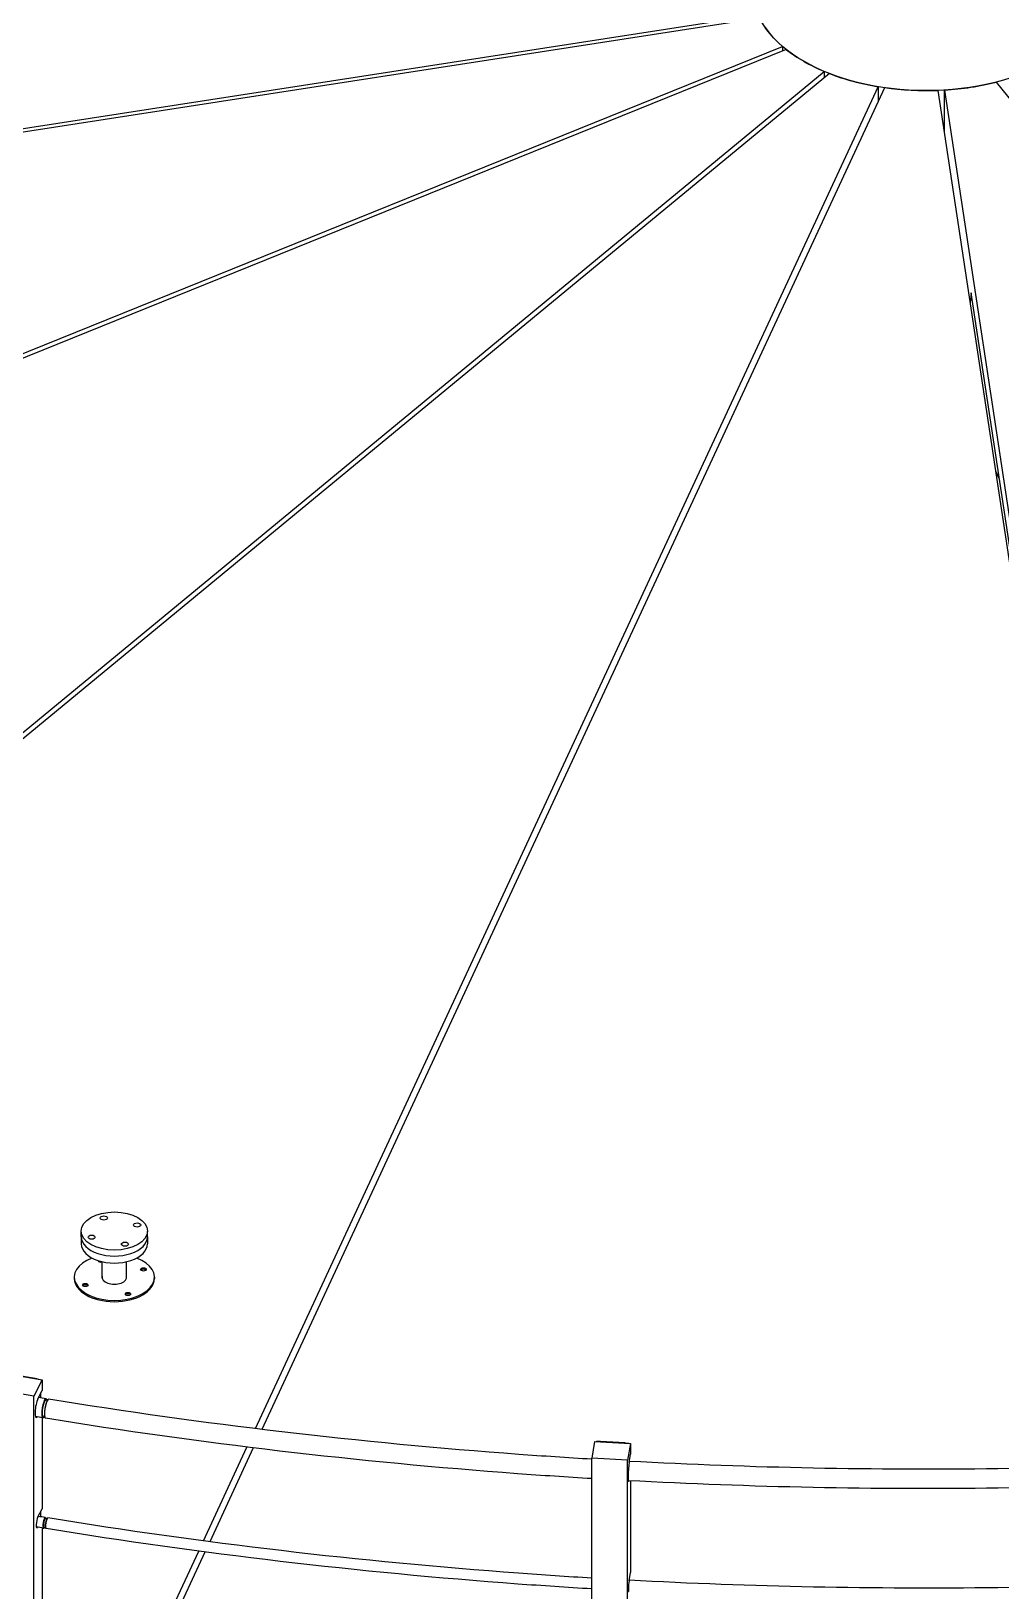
# Model space of a CAD drawing. Header units: millimetres. Extents: x 0 to 89100, y 0 to 63000.
# Drawn here: x 78473 to 80287, y 47537 to 50454 of the extents above; entities that cross this region are included whole.
import ezdxf

# ---------------------------------------------------------------- set-up
doc = ezdxf.new("R2010")
doc.units = ezdxf.units.MM
doc.header["$LTSCALE"] = 150
doc.layers.add('Visible', color=7, linetype='Continuous', lineweight=25)
doc.layers.add('Visible Narrow', color=7, linetype='Continuous', lineweight=18)

msp = doc.modelspace()

# ---------------------------------------------------------------- linework, layer by layer
at = {"layer": 'Visible'}
for p, q in [((74738.73, 49696.53), (79832.68, 50484.57)), ((79835.79, 50477.88), (74744.2, 49690.21)), ((77291.08, 49379.27), (79878.33, 50425.2)), ((79885.21, 50419.53), (77299.7, 49374.3)), ((79878.33, 50425.2), (79878.33, 50416.75)), ((78146, 48885.69), (79956.39, 50378.43)), ((79966.22, 50374.46), (78154.61, 48880.71)), ((78892.57, 47839.93), (80057.45, 50349.9)), ((79956.39, 50378.43), (79956.39, 50366.35)), ((80057.45, 50349.9), (80057.45, 50323.13)), ((81757.25, 48527.82), (80278.51, 50358.69)), ((80069.04, 50348.1), (78904.33, 47838.5)), ((80558.92, 47772.06), (80169.32, 50343.04)), ((80181.28, 50343.64), (80570.89, 47772.54)), ((80181.28, 50264.15), (80181.28, 50343.64)), ((80231.3, 49964.53), (80229.5, 49945.93)), ((80563.51, 47772.25), (80231.3, 49964.53)), ((80284.13, 49615.93), (80277.27, 49630.72)), ((78566.59, 48198.49), (78566.59, 48209.51)), ((78566.59, 48198.49), (78566.59, 48185.33)), ((78690.34, 48198.49), (78690.34, 48209.51)), ((78690.34, 48198.49), (78690.34, 48185.33)), ((78605.86, 48121.17), (78605.86, 48152.07)), ((78651.08, 48121.17), (78651.08, 48152.07)), ((78553.47, 48123.17), (78553.47, 48120.72)), ((78703.47, 48123.17), (78703.47, 48120.72)), ((78428.33, 47942.17), (78493.13, 47931.27)), ((78484.1, 47933.2), (78439.46, 47940.71)), ((78493.13, 47931.27), (78477.82, 47900.92)), ((78484.1, 47933.2), (78490.58, 47932.11)), ((78490.39, 47931.73), (78490.58, 47932.11)), ((78490.58, 47932.11), (78490.58, 47931.69)), ((78493.13, 47931.27), (78493.13, 47911.06)), ((78477.82, 47900.92), (78413.01, 47911.82)), ((78477.82, 47159.33), (78477.82, 47900.92)), ((78485.48, 47895.88), (78493.13, 47911.06)), ((78490.58, 47906), (78490.58, 47897.53)), ((78499.3, 47893.33), (78499.75, 47893.26)), ((78499.5, 47893.16), (78500.27, 47893.47)), ((78493.13, 47860.41), (78493.13, 47689.99)), ((78494.34, 47862.98), (78494.79, 47862.91)), ((78494.59, 47863.08), (78495.23, 47862.54)), ((79526.8, 47816.19), (79521.47, 47784.73)), ((79526.8, 47816.19), (79593.98, 47812.4)), ((79530.84, 47815.97), (79530.9, 47816.3)), ((79537.62, 47815.92), (79530.9, 47816.3)), ((79583.89, 47813.31), (79537.62, 47815.92)), ((79583.89, 47813.31), (79590.61, 47812.93)), ((79593.98, 47812.4), (79588.65, 47780.94)), ((79590.56, 47812.6), (79590.61, 47812.93)), ((79590.61, 47812.93), (79590.61, 47812.59)), ((79593.98, 47812.4), (79593.98, 47792.19)), ((78795.11, 47629.93), (78876.55, 47805.4)), ((78888.3, 47803.96), (78806.82, 47628.38)), ((79588.65, 47780.94), (79521.47, 47784.73)), ((79521.47, 47043.15), (79521.47, 47784.73)), ((79591.32, 47776.46), (79593.98, 47792.19)), ((79588.65, 47039.36), (79588.65, 47780.94)), ((79593.98, 47742.32), (79593.98, 47571.13)), ((78485.48, 47674.82), (78493.13, 47689.99)), ((78490.58, 47684.93), (78490.58, 47675.07)), ((78498.35, 47671.56), (78498.67, 47671.5)), ((78498.56, 47671.47), (78499.92, 47671.89)), ((78493.13, 47654.21), (78493.13, 47475.66)), ((78495.81, 47656.01), (78496.13, 47655.96)), ((78496.04, 47656.02), (78497.19, 47655.19)), ((78701.59, 47428.42), (78786.21, 47610.75)), ((78797.92, 47609.2), (78713.25, 47426.78)), ((79591.32, 47555.4), (79593.98, 47571.13))]:
    msp.add_line(p, q, dxfattribs=at)
for centre, major_axis, ratio, start_param, end_param in [((80147.07, 50348.97), (-6187.5, 0), 0.5773503, 6.0985564, 9.6081897), ((80147.07, 50529.62), (-323.93, 0), 0.5773503, 0.2803229, 0.5923417), ((80147.07, 50529.62), (-323.93, 0), 0.5773503, 0.6293888, 0.9414076), ((80147.07, 50529.62), (-323.93, 0), 0.5773503, 0.9784546, 1.2904734), ((80147.07, 50529.62), (-323.93, 0), 0.5773503, 1.6765863, 1.9886051), ((80147.07, 50348.97), (6112.5, 0), 0.5773503, 3.3458491, 6.2831853), ((80147.07, 50529.62), (-323.93, 0), 0.5773503, 1.3275205, 1.6395393), ((78628.47, 48198.49), (-61.87, 0), 0.5773503, 0, 3.1415927), ((78628.47, 48198.49), (-61.88, 0), 0.5773503, 0, 3.1415927), ((78628.47, 48185.33), (-61.87, 0), 0.5773503, 0, 3.1415927), ((78628.47, 48123.17), (-75, 0), 0.5773503, 5.3059382, 10.402025), ((78603.11, 48154.56), (-5.25, 0), 0.5773503, 0.0973596, 2.1209053), ((78603.11, 48152.12), (-5.25, 0), 0.5773503, 5.6376126, 5.8672332), ((78682.85, 48135.36), (-5.25, 0), 0.5773503, 3.5575447, 5.8672332), ((78628.47, 48120.72), (75, 0), 0.5773503, 3.1415927, 6.2831853), ((78574.09, 48106.08), (-5.25, 0), 0.5773503, 3.5575447, 5.8672332), ((78628.47, 48123.17), (22.87, 0), 0.5773503, 2.9899521, 6.4348258), ((78628.47, 48120.72), (-22.87, 0), 0.5773503, 6.1315448, 6.1903166), ((78628.47, 48120.72), (22.87, 0), 0.5773503, 0.0928688, 0.1516405), ((78653.83, 48089.32), (-5.25, 0), 0.5773503, 3.5575447, 5.8672332), ((78485.48, 47879.96), (-3.23, -19.23), 0.2283832, 3.7764009, 6.6711133), ((78497.49, 47878.05), (-2.92, -17.88), 0.2223945, 2.6833757, 6.7416885), ((78497.49, 47878.05), (2.48, 15.17), 0.222054, 0.1325082, 3.0090844), ((78497.49, 47878.05), (2.53, 15.47), 0.2223945, 6.2206225, 9.488983), ((78502.55, 47877.22), (-2.91, -17.88), 0.2217134, 3.1415927, 6.2831853), ((78483.32, 47880.33), (-3.23, -19.23), 0.2283832, 0.2484849, 0.3869022), ((79591.32, 47760.54), (-1.1, -19.47), 0.0794552, 3.7593168, 6.6704088), ((78485.48, 47665.63), (-1.87, -11.09), 0.2283832, 3.7764009, 6.7536381), ((78497.49, 47663.72), (-1.63, -9.96), 0.2223945, 2.5768326, 6.8483691), ((78497.49, 47663.72), (1.27, 7.77), 0.222054, 0.1104352, 3.0311575), ((78497.49, 47663.72), (1.31, 7.99), 0.2223945, 6.1580453, 9.5510875), ((78502.55, 47662.89), (-1.62, -9.96), 0.2217134, 3.1415927, 6.2831853), ((80147.07, 50529.62), (6112.5, 0), 0.5773503, 4.1025053, 4.449608), ((78483.32, 47665.99), (1.87, 11.09), 0.2283832, 3.5819784, 3.6105838), ((79591.32, 47546.21), (-0.63, -11.23), 0.0794552, 3.7593168, 6.752862)]:
    msp.add_ellipse(centre, major_axis=major_axis, ratio=ratio, start_param=start_param, end_param=end_param, dxfattribs=at)
for centre, major_axis in [((80147.07, 50529.62), (-323.89, 0)), ((78628.47, 48209.51), (61.88, 0)), ((78608.66, 48234.04), (-6.75, 0)), ((78670.95, 48220.95), (6.75, 0)), ((78585.99, 48198.08), (-6.75, 0)), ((78648.28, 48184.99), (6.75, 0)), ((78682.85, 48137.81), (-5.25, 0)), ((78574.09, 48108.53), (5.25, 0)), ((78653.83, 48091.77), (-5.25, 0))]:
    msp.add_ellipse(centre, major_axis=major_axis, ratio=0.5773503, dxfattribs=at)
for points, knots in [([(73933.32, 47909.43), (73807.06, 47732.48), (73703.22, 47549.93), (73449.5, 46960.74), (73387.73, 46540.52), (73495.04, 45712.43), (73662.89, 45304.97), (74210.49, 44539.36), (74591.91, 44181.64), (75530.13, 43553.11), (76087.45, 43282.7), (77320.59, 42857.25), (77996.18, 42702.28), (79134.67, 42556.79), (79582.18, 42526.26), (80030.47, 42521.76)], [3.5362149, 3.5362149, 3.5362149, 3.5362149, 3.6833053, 3.6833053, 4.0016656, 4.0016656, 4.3186134, 4.3186134, 4.6383092, 4.6383092, 4.9591467, 4.9591467, 5.2799455, 5.2799455, 5.4804087, 5.4804087, 5.4804087, 5.4804087]), ([(78503.4, 47893.54), (78503.32, 47893.57), (78503.24, 47893.6), (78502.82, 47893.72), (78502.47, 47893.77), (78501.79, 47893.8), (78501.45, 47893.77), (78500.82, 47893.66), (78500.54, 47893.57), (78500.27, 47893.47)], [4.03859595, 4.03859595, 4.03859595, 4.03859595, 4.05218383, 4.05218383, 4.10518712, 4.10518712, 4.15819041, 4.15819041, 4.21119369, 4.21119369, 4.21119369, 4.21119369]), ([(79521.47, 47782.69), (79475.92, 47785.43), (79430.43, 47788.46), (79087.91, 47813.59), (78793.65, 47848.15), (78505.46, 47895.1)], [4.91257424, 4.91257424, 4.91257424, 4.91257424, 4.9352992, 4.9352992, 5.08390601, 5.08390601, 5.08390601, 5.08390601]), ([(78495.23, 47862.54), (78495.44, 47862.36), (78495.69, 47862.19), (78496.24, 47861.88), (78496.56, 47861.74), (78497.22, 47861.55), (78497.57, 47861.5), (78498, 47861.48), (78498.09, 47861.48), (78498.18, 47861.48)], [0.80458461, 0.80458461, 0.80458461, 0.80458461, 0.85758789, 0.85758789, 0.91059118, 0.91059118, 0.96359447, 0.96359447, 0.97758006, 0.97758006, 0.97758006, 0.97758006]), ([(79521.47, 47746.4), (79475.04, 47749.18), (79428.66, 47752.27), (79084.22, 47777.54), (78788.9, 47812.22), (78499.63, 47859.35)], [4.91221431, 4.91221431, 4.91221431, 4.91221431, 4.9352992, 4.9352992, 5.08390601, 5.08390601, 5.08390601, 5.08390601]), ([(80648.75, 47775.99), (80526.53, 47770.12), (80404, 47766.39), (80051.28, 47761.87), (79820.88, 47766.51), (79591.7, 47778.71)], [4.72583543, 4.72583543, 4.72583543, 4.72583543, 4.78669239, 4.78669239, 4.90090271, 4.90090271, 4.90090271, 4.90090271]), ([(80650.55, 47739.81), (80527.89, 47733.92), (80404.91, 47730.17), (80050.93, 47725.63), (79819.72, 47730.29), (79589.71, 47742.54)], [4.72582525, 4.72582525, 4.72582525, 4.72582525, 4.78669239, 4.78669239, 4.90091194, 4.90091194, 4.90091194, 4.90091194]), ([(78502.73, 47671.49), (78502.62, 47671.57), (78502.49, 47671.65), (78502.17, 47671.8), (78501.97, 47671.88), (78501.55, 47671.99), (78501.33, 47672.02), (78500.9, 47672.05), (78500.69, 47672.04), (78500.28, 47671.99), (78500.09, 47671.95), (78499.92, 47671.89)], [3.9790682, 3.9790682, 3.9790682, 3.9790682, 4.01242438, 4.01242438, 4.05659845, 4.05659845, 4.10077251, 4.10077251, 4.14494657, 4.14494657, 4.18912063, 4.18912063, 4.18912063, 4.18912063]), ([(79521.47, 47560.32), (79475.73, 47563.07), (79430.03, 47566.12), (79087.09, 47591.27), (78792.6, 47625.86), (78504.17, 47672.85)], [4.91249429, 4.91249429, 4.91249429, 4.91249429, 4.9352992, 4.9352992, 5.08390601, 5.08390601, 5.08390601, 5.08390601]), ([(78497.19, 47655.19), (78497.34, 47655.09), (78497.51, 47654.98), (78497.87, 47654.81), (78498.07, 47654.73), (78498.49, 47654.62), (78498.71, 47654.58), (78499.14, 47654.56), (78499.35, 47654.56), (78499.71, 47654.61), (78499.86, 47654.64), (78499.99, 47654.68)], [0.82665767, 0.82665767, 0.82665767, 0.82665767, 0.87083173, 0.87083173, 0.91500579, 0.91500579, 0.95917985, 0.95917985, 1.00335392, 1.00335392, 1.037027, 1.037027, 1.037027, 1.037027]), ([(79521.47, 47540.11), (79475.23, 47542.88), (79429.05, 47545.96), (79085.04, 47571.2), (78789.95, 47605.85), (78500.92, 47652.94)], [4.91229383, 4.91229383, 4.91229383, 4.91229383, 4.9352992, 4.9352992, 5.08390601, 5.08390601, 5.08390601, 5.08390601]), ([(80648.95, 47553.64), (80526.7, 47547.76), (80404.14, 47544.04), (80051.28, 47539.51), (79820.77, 47544.15), (79591.48, 47556.36)], [4.72586647, 4.72586647, 4.72586647, 4.72586647, 4.78669239, 4.78669239, 4.90086809, 4.90086809, 4.90086809, 4.90086809])]:
    msp.add_open_spline(points, degree=3, knots=knots, dxfattribs=at)
for points in [[(78500.42, 47895.92), (78495.82, 47896.67), (78491.23, 47897.43), (78486.64, 47898.18)], [(78494.57, 47860.17), (78489.99, 47860.92), (78485.41, 47861.67), (78480.83, 47862.43)], [(78499.12, 47673.67), (78494.74, 47674.39), (78490.36, 47675.11), (78485.99, 47675.83)], [(78495.87, 47653.76), (78491.47, 47654.48), (78487.07, 47655.2), (78482.67, 47655.93)]]:
    msp.add_open_spline(points, degree=3, dxfattribs=at)
at = {"layer": 'Visible Narrow'}
for p, q in [((78483.92, 47932.84), (78484.09, 47933.18)), ((79537.61, 47815.91), (79537.56, 47815.6)), ((79583.84, 47812.99), (79583.89, 47813.29))]:
    msp.add_line(p, q, dxfattribs=at)
for centre, major_axis, start_param, end_param in [((78498.21, 47877.93), (2.55, 15.6), 0.276337, 2.8652556), ((78501.83, 47877.34), (-2.55, -15.6), 3.9396398, 5.4943946), ((78498.76, 47663.51), (1.37, 8.4), 0.2564713, 2.8851214), ((78501.28, 47663.1), (1.37, 8.4), 0.1188125, 3.0248899)]:
    msp.add_ellipse(centre, major_axis=major_axis, ratio=0.222054, start_param=start_param, end_param=end_param, dxfattribs=at)

doc.saveas('drawing.dxf')
